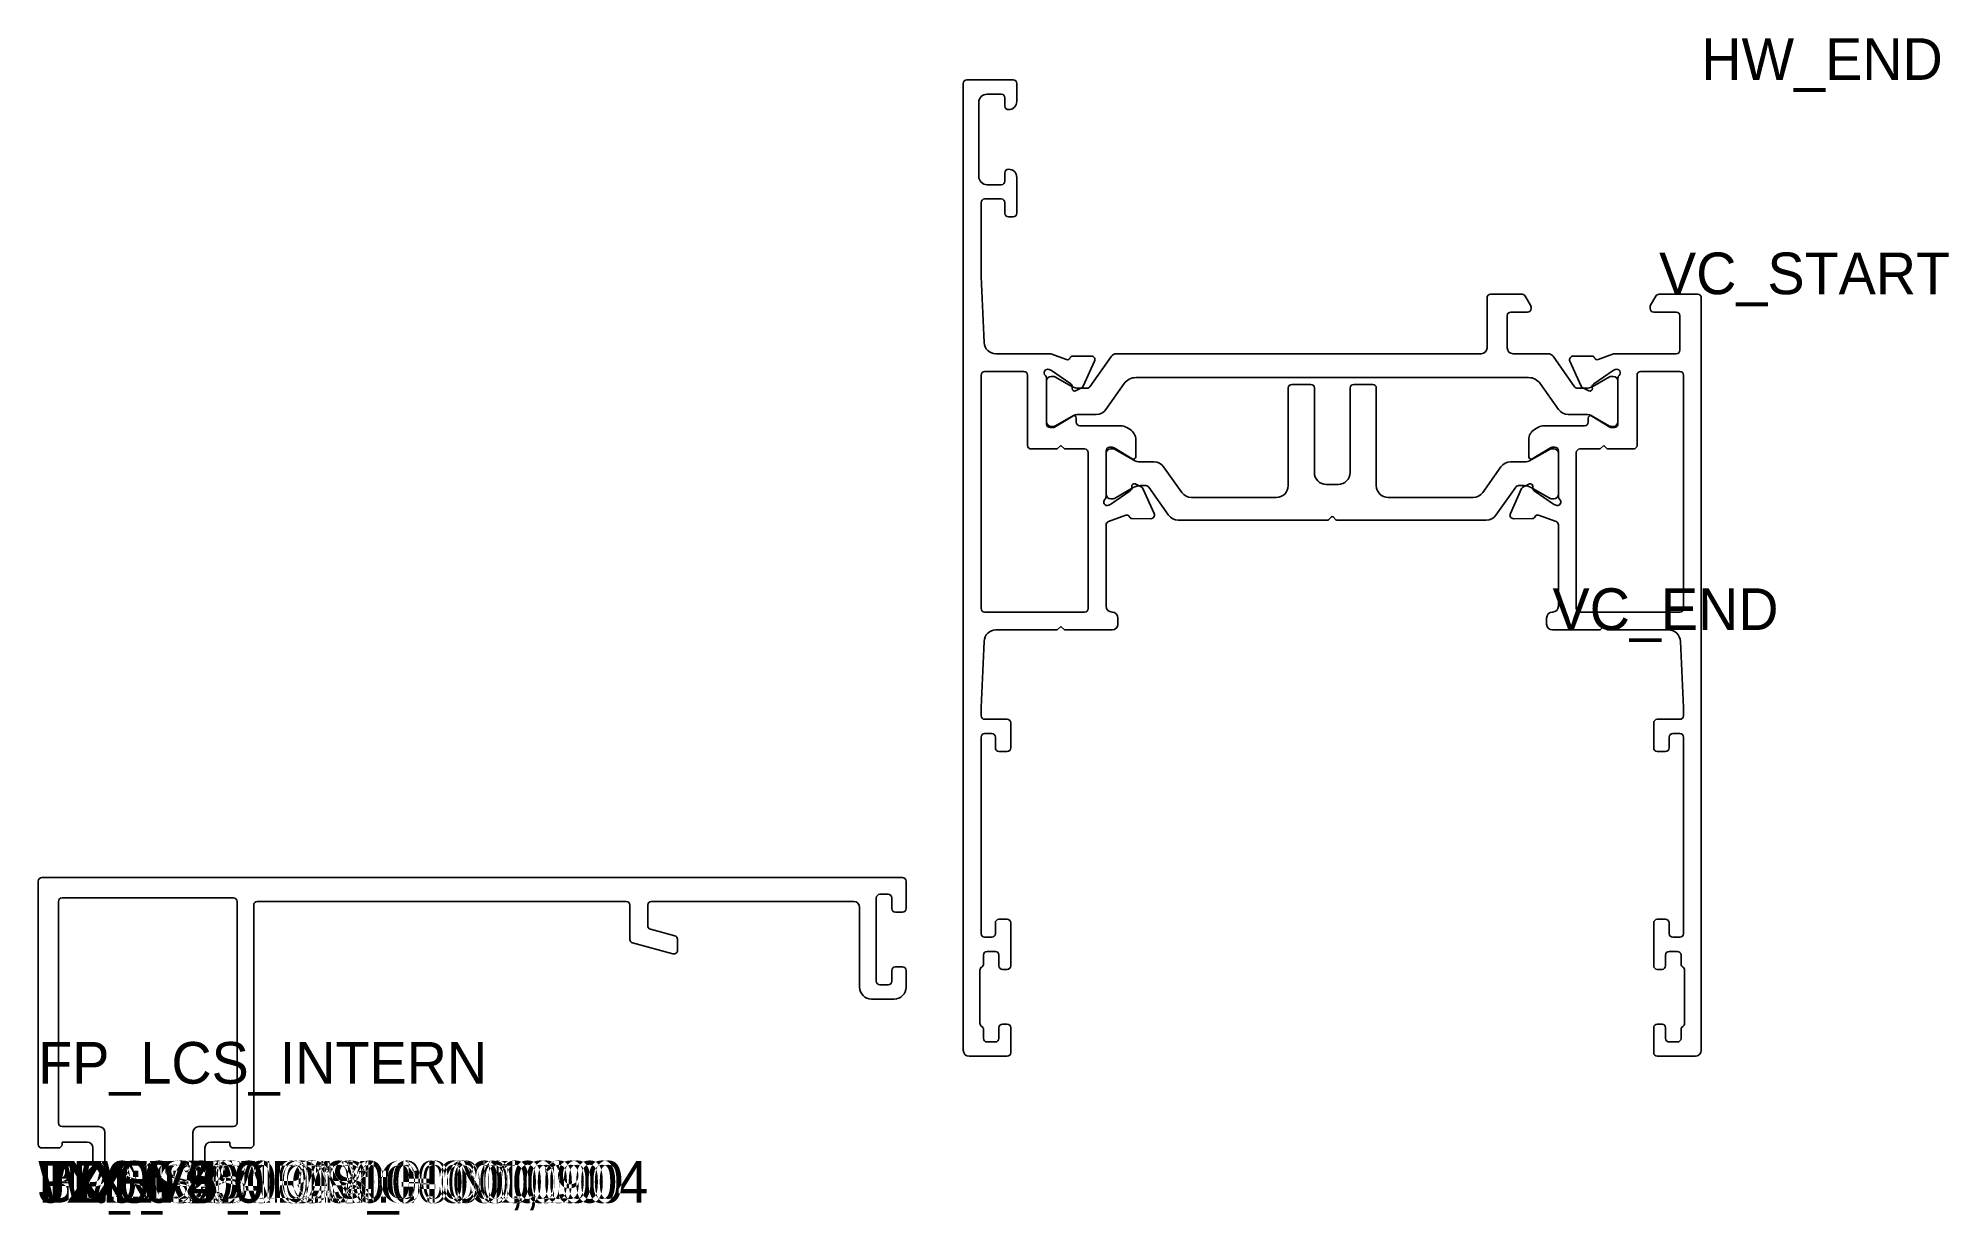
# Model space of a CAD drawing. Header units: metres. Extents: x 0 to 160, y -1 to 98.
import ezdxf

# ---------------------------------------------------------------- set-up
doc = ezdxf.new("R2010")
doc.units = ezdxf.units.M

msp = doc.modelspace()

# ---------------------------------------------------------------- linework, layer by layer
for p, q in [((77.7, 12.802869), (77.7, 94.002869)), ((78, 94.302869), (81.9, 94.302869)), ((80.9, 93.102869), (79.7, 93.102869)), ((82.2, 94.002869), (82.2, 92.502869)), ((79, 92.402869), (79, 86.202869)), ((81.2, 92.102869), (81.2, 92.802869)), ((79.7, 85.502869), (80.9, 85.502869)), ((81.2, 85.802869), (81.2, 86.502869)), ((82.2, 86.102869), (82.2, 83.102869)), ((79.2, 84.002869), (79.2, 77.802869)), ((80.9, 84.302869), (79.5, 84.302869)), ((81.2, 83.102869), (81.2, 84.002869)), ((81.9, 82.802869), (81.5, 82.802869)), ((79.2, 77.802869), (79.454613, 72.257007)), ((121.7, 71.802869), (121.7, 76.002869)), ((122, 76.302869), (124.649445, 76.302869)), ((124.909252, 76.152869), (125.359808, 75.372484)), ((135.890748, 76.152869), (135.440192, 75.372485)), ((139.4, 76.302869), (136.150555, 76.302869)), ((139.7, 12.802869), (139.7, 76.002869)), ((123.4, 74.502869), (123.4, 71.802869)), ((125.1, 74.802869), (123.7, 74.802869)), ((125.4, 75.222484), (125.4, 75.102869)), ((135.4, 75.222485), (135.4, 75.102869)), ((135.7, 74.802869), (137.6, 74.802869)), ((137.9, 74.502869), (137.9, 71.602869)), ((80.453561, 71.302869), (84.969479, 71.302869)), ((85.070993, 71.285172), (86.371317, 70.817586)), ((86.885214, 71.097305), (88.464142, 71.107762)), ((88.738855, 70.682787), (87.790205, 68.577271)), ((88.342348, 68.529708), (90.153103, 71.091471)), ((90.561403, 71.302869), (121.2, 71.302869)), ((123.9, 71.302869), (126.838597, 71.302869)), ((127.246897, 71.091471), (129.057652, 68.529708)), ((128.661144, 70.682787), (129.609794, 68.577271)), ((130.514786, 71.097305), (128.935857, 71.107762)), ((132.329007, 71.285172), (131.028683, 70.817586)), ((137.6, 71.302869), (132.430521, 71.302869)), ((79.2, 69.502869), (79.2, 49.903432)), ((82.8, 69.802869), (79.5, 69.802869)), ((83.1, 63.603432), (83.1, 69.502869)), ((84.7, 69.256218), (84.7, 65.403432)), ((85.104736, 69.896158), (84.922027, 69.977505)), ((85.1, 69.402869), (85.306444, 69.402869)), ((86.733493, 68.771692), (85.104736, 69.896158)), ((85.406389, 69.376106), (86.814999, 68.563446)), ((125.195752, 69.302867), (92.204248, 69.302867)), ((130.585001, 68.563446), (131.993611, 69.376106)), ((130.666507, 68.771692), (132.295264, 69.896158)), ((132.093555, 69.402869), (132.3, 69.402869)), ((132.295264, 69.896158), (132.477973, 69.977505)), ((132.7, 69.256218), (132.7, 65.403432)), ((134.3, 63.603432), (134.3, 69.502869)), ((134.6, 69.802869), (137.9, 69.802869)), ((138.2, 69.502869), (138.2, 49.903432)), ((84.7, 65.602869), (84.7, 69.002869)), ((86.852774, 68.38555), (86.862076, 68.500645)), ((87.645269, 68.42946), (87.137846, 68.188741)), ((87.414666, 68.402869), (88.097368, 68.402869)), ((91.224328, 68.795513), (89.690594, 66.625664)), ((105, 68.426413), (105, 60.226413)), ((106.9, 68.726413), (105.3, 68.726413)), ((107.2, 61.326413), (107.2, 68.426413)), ((110.2, 68.426413), (110.2, 61.326413)), ((112.1, 68.726413), (110.5, 68.726413)), ((112.4, 60.226413), (112.4, 68.426413)), ((127.709406, 66.625664), (126.175671, 68.795513)), ((129.302632, 68.402869), (129.985334, 68.402869)), ((129.754731, 68.42946), (130.262153, 68.188741)), ((130.547226, 68.38555), (130.537924, 68.500645)), ((132.7, 69.002869), (132.7, 65.602869)), ((85.377496, 65.147367), (86.895798, 66.074142)), ((86.814999, 66.042292), (85.406389, 65.229632)), ((87.2, 65.903432), (87.2, 65.553432)), ((88.873995, 66.202869), (87.414666, 66.202869)), ((129.985334, 66.202869), (128.526005, 66.202869)), ((130.2, 65.903432), (130.2, 65.553432)), ((132.022504, 65.147367), (130.504202, 66.074142)), ((131.993611, 65.229632), (130.585001, 66.042292)), ((85, 65.103432), (85.221193, 65.103432)), ((85.306444, 65.202869), (85.1, 65.202869)), ((87.5, 65.253432), (90.913234, 65.253432)), ((91.434243, 65.106983), (91.72101, 64.93194)), ((125.965756, 65.106983), (125.67899, 64.93194)), ((129.9, 65.253432), (126.486766, 65.253432)), ((132.3, 65.202869), (132.093555, 65.202869)), ((132.4, 65.103432), (132.178807, 65.103432)), ((85.6, 63.303432), (83.4, 63.303432)), ((85.9, 63.603432), (85.6, 63.303432)), ((86.2, 63.303432), (85.9, 63.603432)), ((87.9, 63.303432), (86.2, 63.303432)), ((88.2, 49.903432), (88.2, 63.003432)), ((89.7, 63.152806), (89.7, 59.30002)), ((89.7, 62.926413), (89.7, 59.526413)), ((90.221193, 63.452806), (90, 63.452806)), ((90.306444, 63.326413), (90.1, 63.326413)), ((91.895798, 62.482096), (90.377496, 63.408871)), ((91.988333, 62.38699), (90.406389, 63.29965)), ((92.2, 64.078389), (92.2, 62.652806)), ((125.2, 64.078389), (125.2, 62.652806)), ((126.993611, 63.29965), (125.411667, 62.38699)), ((125.504202, 62.482096), (127.022504, 63.408871)), ((127.3, 63.326413), (127.093555, 63.326413)), ((127.178807, 63.452806), (127.4, 63.452806)), ((127.7, 63.152806), (127.7, 59.30002)), ((127.7, 59.526413), (127.7, 62.926413)), ((129.2, 49.903432), (129.2, 63.003432)), ((129.5, 63.303432), (131.2, 63.303432)), ((131.2, 63.303432), (131.5, 63.603432)), ((131.5, 63.603432), (131.8, 63.303432)), ((131.8, 63.303432), (134, 63.303432)), ((93.718814, 62.226413), (92.588, 62.226413)), ((96.058235, 59.649208), (94.535414, 61.803617)), ((122.864586, 61.803617), (121.341765, 59.649208)), ((124.812, 62.226413), (123.681186, 62.226413)), ((90.104736, 58.66008), (91.733493, 59.784546)), ((90.406389, 59.153176), (91.988333, 60.065835)), ((91.862076, 60.055593), (91.852774, 60.170688)), ((92.137846, 60.367497), (92.645269, 60.126778)), ((92.588, 60.226413), (93.045738, 60.226413)), ((92.790205, 59.978967), (93.738855, 57.873451)), ((93.290718, 60.099574), (94.952049, 57.749208)), ((109.2, 60.326413), (108.2, 60.326413)), ((122.447951, 57.749208), (124.109282, 60.099574)), ((124.609794, 59.978967), (123.661144, 57.873451)), ((124.354262, 60.226413), (124.812, 60.226413)), ((125.262153, 60.367497), (124.754731, 60.126778)), ((125.411667, 60.065835), (126.993611, 59.153176)), ((125.537924, 60.055593), (125.547226, 60.170688)), ((127.295264, 58.66008), (125.666507, 59.784546)), ((89.922027, 58.578733), (90.104736, 58.66008)), ((90.1, 59.126413), (90.306444, 59.126413)), ((104, 59.226413), (96.874834, 59.226413)), ((120.525165, 59.226413), (113.4, 59.226413)), ((127.093555, 59.126413), (127.3, 59.126413)), ((127.477973, 58.578733), (127.295264, 58.66008)), ((89.7, 56.926731), (89.7, 50.103432)), ((91.371317, 57.738652), (89.898486, 57.209034)), ((93.464142, 57.448476), (91.885214, 57.458933)), ((95.768648, 57.326413), (108.317157, 57.326413)), ((108.317157, 57.326413), (108.387868, 57.355702)), ((108.387868, 57.355702), (108.629289, 57.597123)), ((108.770711, 57.597123), (109.012132, 57.355702)), ((109.012132, 57.355702), (109.082843, 57.326413)), ((109.082843, 57.326413), (121.631352, 57.326413)), ((123.935857, 57.448476), (125.514786, 57.458933)), ((126.028683, 57.738652), (127.501514, 57.209034)), ((127.7, 56.926731), (127.7, 50.103432)), ((79.5, 49.603432), (87.9, 49.603432)), ((85.9, 48.403432), (85.6, 48.103432)), ((86.2, 48.103432), (85.9, 48.403432)), ((90.7, 49.103432), (90.7, 48.603432)), ((126.7, 49.103432), (126.7, 48.603432)), ((137.9, 49.603432), (129.5, 49.603432)), ((131.2, 48.103432), (131.5, 48.403432)), ((131.5, 48.403432), (131.8, 48.103432)), ((79.454613, 47.149294), (79.2, 41.603432)), ((85.6, 48.103432), (80.453561, 48.103432)), ((90.2, 48.103432), (86.2, 48.103432)), ((127.2, 48.103432), (131.2, 48.103432)), ((131.8, 48.103432), (136.946439, 48.103432)), ((137.945387, 47.149294), (138.2, 41.603432)), ((79.2, 41.603432), (79.2, 40.902869)), ((79.5, 40.602869), (81.4, 40.602869)), ((81.7, 40.302869), (81.7, 38.202869)), ((135.7, 40.302869), (135.7, 38.202869)), ((137.9, 40.602869), (136, 40.602869)), ((138.2, 41.603432), (138.2, 40.902869)), ((79.2, 39.102869), (79.2, 22.602869)), ((80.1, 39.402869), (79.5, 39.402869)), ((80.4, 38.202869), (80.4, 39.102869)), ((137, 38.202869), (137, 39.102869)), ((137.3, 39.402869), (137.9, 39.402869)), ((138.2, 39.102869), (138.2, 22.602869)), ((81.4, 37.902869), (80.7, 37.902869)), ((136, 37.902869), (136.7, 37.902869)), ((0.3, 27.302869), (72.6, 27.302869)), ((0, 4.9), (0, 27.002869)), ((71.4, 25.90457), (70.7, 25.90457)), ((72.9, 27.002869), (72.9, 24.70457)), ((1.700316, 25.302869), (1.700316, 6.7)), ((16.4, 25.602869), (2.000316, 25.602869)), ((16.7, 6.7), (16.7, 25.302869)), ((18.1, 25.002869), (18.1, 4.9)), ((49.400015, 25.302869), (18.4, 25.302869)), ((49.700015, 22.113897), (49.700015, 25.002869)), ((51.200015, 25.002869), (51.200015, 23.264887)), ((68.5, 25.302869), (51.500015, 25.302869)), ((69, 18.10457), (69, 24.802869)), ((70.4, 25.60457), (70.4, 18.60457)), ((71.7, 24.70457), (71.7, 25.60457)), ((72.6, 24.40457), (72, 24.40457)), ((51.42237, 22.975109), (53.477661, 22.424396)), ((80.4, 22.602869), (80.4, 23.502869)), ((80.7, 23.802869), (81.4, 23.802869)), ((81.7, 23.502869), (81.7, 19.902869)), ((135.7, 23.502869), (135.7, 19.902869)), ((136.7, 23.802869), (136, 23.802869)), ((137, 22.602869), (137, 23.502869)), ((53.32237, 20.913092), (49.92237, 21.824119)), ((53.700015, 22.134618), (53.700015, 21.202869)), ((79.5, 22.302869), (80.1, 22.302869)), ((80.4, 21.102869), (79.702022, 21.102869)), ((137, 21.102869), (137.697977, 21.102869)), ((137.9, 22.302869), (137.3, 22.302869)), ((71.7, 18.60457), (71.7, 19.50457)), ((72, 19.80457), (72.6, 19.80457)), ((72.9, 19.50457), (72.9, 18.10457)), ((79.102022, 19.533254), (79.102022, 15.072485)), ((79.402022, 20.802869), (79.402022, 20.052869)), ((80.7, 19.902869), (80.7, 20.802869)), ((81.4, 19.602869), (81, 19.602869)), ((136, 19.602869), (136.4, 19.602869)), ((136.7, 19.902869), (136.7, 20.802869)), ((137.997977, 20.802869), (137.997977, 20.052869)), ((138.297977, 19.533254), (138.297977, 15.072485)), ((70.7, 18.30457), (71.4, 18.30457)), ((71.9, 17.10457), (70, 17.10457)), ((79.402022, 14.552869), (79.402022, 13.802869)), ((80.7, 13.802869), (80.7, 14.702869)), ((81, 15.002869), (81.4, 15.002869)), ((81.7, 14.702869), (81.7, 12.602869)), ((135.7, 14.702869), (135.7, 12.602869)), ((136.4, 15.002869), (136, 15.002869)), ((136.7, 13.802869), (136.7, 14.702869)), ((137.997977, 14.552869), (137.997977, 13.802869)), ((79.702022, 13.502869), (80.4, 13.502869)), ((137.697977, 13.502869), (137, 13.502869)), ((81.4, 12.302869), (78.2, 12.302869)), ((136, 12.302869), (139.2, 12.302869)), ((4.100316, 5.1), (2, 5.1)), ((2, 5.1), (2, 4.9)), ((2.000316, 6.4), (5.100316, 6.4)), ((5.600316, 5.9), (5.600316, 0.3)), ((13, 0.3), (13, 5.9)), ((13.5, 6.4), (16.4, 6.4)), ((16.1, 5.1), (14.5, 5.1)), ((16.1, 4.9), (16.1, 5.1)), ((1.7, 4.6), (0.3, 4.6)), ((4.600316, 3.192589), (4.600316, 4.6)), ((14, 4.6), (14, 3.192589)), ((17.8, 4.6), (16.4, 4.6)), ((5.040205, 0.150528), (4.089054, 1.83166)), ((4.203326, 2.671334), (4.512448, 2.980457)), ((14.511262, 1.83166), (13.560112, 0.150528)), ((14.087868, 2.980457), (14.39699, 2.671334))]:
    msp.add_line(p, q)
for centre, radius, start, end in [((78, 94.002869), 0.3, 90, 180), ((79.7, 92.402869), 0.7, 90, 180), ((80.9, 92.802869), 0.3, 0, 90), ((81.9, 94.002869), 0.3, 0, 90), ((81.5, 92.102869), 0.3, 180, 270), ((81.5, 92.502869), 0.7, 270, 0), ((81.5, 86.502869), 0.3, 90, 180), ((81.5, 86.102869), 0.7, 0, 90), ((79.7, 86.202869), 0.7, 180, 270), ((80.9, 85.802869), 0.3, 270, 0), ((79.5, 84.002869), 0.3, 90, 180), ((80.9, 84.002869), 0.3, 0, 90), ((81.5, 83.102869), 0.3, 180, 270), ((81.9, 83.102869), 0.3, 270, 0), ((122, 76.002869), 0.3, 90, 180), ((124.649445, 76.002869), 0.3, 30, 90), ((136.150555, 76.002869), 0.3, 90, 150), ((139.4, 76.002869), 0.3, 0, 90), ((123.7, 74.502869), 0.3, 90, 180), ((125.1, 75.102869), 0.3, 270, 0), ((125.1, 75.222484), 0.3, 0, 30), ((135.7, 75.222485), 0.3, 150, 180), ((135.7, 75.102869), 0.3, 180, 270), ((137.6, 74.502869), 0.3, 0, 90), ((80.453561, 72.302869), 1, 182.62863, 270), ((84.969479, 71.002869), 0.3, 70.221829, 90), ((86.450836, 71.038724), 0.235, 250.221829, 336), ((86.886771, 70.86231), 0.235, 90, 156), ((88.466129, 70.807769), 0.3, 335.379459, 90), ((90.561403, 70.802869), 0.5, 90, 144.745828), ((121.2, 71.802869), 0.5, 270, 0), ((123.9, 71.802869), 0.5, 180, 270), ((126.838597, 70.802869), 0.5, 35.254172, 90), ((128.93387, 70.807769), 0.3, 90, 204.620541), ((130.513229, 70.86231), 0.235, 24, 90), ((130.949164, 71.038724), 0.235, 204, 289.778171), ((132.430521, 71.002869), 0.3, 90, 109.778171), ((137.6, 71.602869), 0.3, 270, 0), ((79.5, 69.502869), 0.3, 90, 180), ((82.8, 69.502869), 0.3, 0, 90), ((84.800025, 69.703423), 0.300009, 66.004713, 228.187329), ((84.4, 69.256218), 0.3, 0, 48.187329), ((85.1, 69.002869), 0.4, 90, 180), ((85.306444, 69.202869), 0.2, 60.018361, 90), ((92.204248, 68.102867), 1.2, 90, 144.745828), ((125.195752, 68.102867), 1.2, 35.254172, 90), ((132.093555, 69.202869), 0.2, 90, 119.981639), ((132.3, 69.002869), 0.4, 0, 90), ((132.599975, 69.703423), 0.300009, 311.812671, 113.995287), ((133, 69.256218), 0.3, 131.812671, 180), ((134.6, 69.502869), 0.3, 90, 180), ((137.9, 69.502869), 0.3, 0, 90), ((86.563051, 68.524812), 0.3, 355.379459, 55.379459), ((87.414666, 69.602869), 1.2, 240.018361, 270), ((87.052124, 68.369439), 0.2, 175.379459, 295.379459), ((87.516686, 68.700507), 0.3, 295.379459, 335.745828), ((88.097368, 68.702869), 0.3, 270, 324.745828), ((105.3, 68.426413), 0.3, 90, 180), ((106.9, 68.426413), 0.3, 0, 90), ((110.5, 68.426413), 0.3, 90, 180), ((112.1, 68.426413), 0.3, 0, 90), ((129.302632, 68.702869), 0.3, 215.254172, 270), ((129.883314, 68.700507), 0.3, 204.254172, 244.620541), ((129.985334, 69.602869), 1.2, 270, 299.981639), ((130.347876, 68.369439), 0.2, 244.620541, 4.620541), ((130.836949, 68.524812), 0.3, 124.620541, 184.620541), ((87.414666, 65.002869), 1.2, 90, 119.981639), ((87, 65.903432), 0.2, 0, 121.4), ((88.873995, 67.202869), 1, 270, 324.745828), ((128.526005, 67.202869), 1, 215.254172, 270), ((129.985334, 65.002869), 1.2, 60.018361, 90), ((130.4, 65.903432), 0.2, 58.6, 180), ((85.1, 65.602869), 0.4, 180, 270), ((85, 65.403432), 0.3, 180, 270), ((85.221193, 65.403432), 0.3, 270, 301.4), ((85.306444, 65.402869), 0.2, 270, 299.981639), ((87.5, 65.553432), 0.3, 180, 270), ((90.913234, 64.253432), 1, 58.6, 90), ((91.2, 64.078389), 1, 0, 58.6), ((126.2, 64.078389), 1, 121.4, 180), ((126.486766, 64.253432), 1, 90, 121.4), ((129.9, 65.553432), 0.3, 270, 0), ((132.093555, 65.402869), 0.2, 240.018361, 270), ((132.178807, 65.403432), 0.3, 238.6, 270), ((132.3, 65.602869), 0.4, 270, 0), ((132.4, 65.403432), 0.3, 270, 0), ((83.4, 63.603432), 0.3, 180, 270), ((87.9, 63.003432), 0.3, 0, 90), ((90, 63.152806), 0.3, 90, 180), ((90.1, 62.926413), 0.4, 90, 180), ((90.221193, 63.152806), 0.3, 58.6, 90), ((90.306444, 63.126413), 0.2, 60.018361, 90), ((92, 62.652806), 0.2, 238.6, 0), ((125.4, 62.652806), 0.2, 180, 301.4), ((127.093555, 63.126413), 0.2, 90, 119.981639), ((127.178807, 63.152806), 0.3, 90, 121.4), ((127.3, 62.926413), 0.4, 0, 90), ((127.4, 63.152806), 0.3, 0, 90), ((129.5, 63.003432), 0.3, 90, 180), ((134, 63.603432), 0.3, 270, 0), ((92.588, 63.426413), 1.2, 240.018361, 270), ((93.718814, 61.226413), 1, 35.254172, 90), ((108.2, 61.326413), 1, 180, 270), ((109.2, 61.326413), 1, 270, 0), ((123.681186, 61.226413), 1, 90, 144.745828), ((124.812, 63.426413), 1.2, 270, 299.981639), ((90.1, 59.526413), 0.4, 180, 270), ((91.563051, 60.031426), 0.3, 304.620541, 4.620541), ((92.052124, 60.186799), 0.2, 64.620541, 184.620541), ((92.588, 59.026413), 1.2, 90, 119.981639), ((92.516686, 59.855731), 0.3, 24.254172, 64.620541), ((93.045738, 59.926413), 0.3, 35.254172, 90), ((96.874834, 60.226413), 1, 215.254172, 270), ((104, 60.226413), 1, 270, 0), ((113.4, 60.226413), 1, 180, 270), ((120.525165, 60.226413), 1, 270, 324.745828), ((124.354262, 59.926413), 0.3, 90, 144.745828), ((124.883314, 59.855731), 0.3, 115.379459, 155.745828), ((124.812, 59.026413), 1.2, 60.018361, 90), ((125.347876, 60.186799), 0.2, 355.379459, 115.379459), ((125.836949, 60.031426), 0.3, 175.379459, 235.379459), ((127.3, 59.526413), 0.4, 270, 0), ((89.800025, 58.852815), 0.300009, 131.812671, 293.995287), ((89.4, 59.30002), 0.3, 311.812671, 0), ((90.306444, 59.326413), 0.2, 270, 299.981639), ((93.466129, 57.748469), 0.3, 270, 24.620541), ((123.93387, 57.748469), 0.3, 155.379459, 270), ((127.093555, 59.326413), 0.2, 240.018361, 270), ((127.599975, 58.852815), 0.300009, 246.004713, 48.187329), ((128, 59.30002), 0.3, 180, 228.187329), ((90, 56.926731), 0.3, 109.778171, 180), ((91.450836, 57.517514), 0.235, 24, 109.778171), ((91.886771, 57.693928), 0.235, 204, 270), ((95.768648, 58.326413), 1, 215.254172, 270), ((108.7, 57.526413), 0.1, 45, 135), ((121.631352, 58.326413), 1, 270, 324.745828), ((125.513229, 57.693928), 0.235, 270, 336), ((125.949164, 57.517514), 0.235, 70.221829, 156), ((127.4, 56.926731), 0.3, 0, 70.221829), ((79.5, 49.903432), 0.3, 180, 270), ((87.9, 49.903432), 0.3, 270, 0), ((90.2, 50.103432), 0.5, 180, 270), ((127.2, 50.103432), 0.5, 270, 0), ((129.5, 49.903432), 0.3, 180, 270), ((137.9, 49.903432), 0.3, 270, 0), ((90.2, 49.103432), 0.5, 0, 90), ((90.2, 48.603432), 0.5, 270, 0), ((127.2, 49.103432), 0.5, 90, 180), ((127.2, 48.603432), 0.5, 180, 270), ((80.453561, 47.103432), 1, 90, 177.37137), ((136.946439, 47.103432), 1, 2.62863, 90), ((79.5, 40.902869), 0.3, 180, 270), ((81.4, 40.302869), 0.3, 0, 90), ((136, 40.302869), 0.3, 90, 180), ((137.9, 40.902869), 0.3, 270, 0), ((79.5, 39.102869), 0.3, 90, 180), ((80.1, 39.102869), 0.3, 0, 90), ((137.3, 39.102869), 0.3, 90, 180), ((137.9, 39.102869), 0.3, 0, 90), ((80.7, 38.202869), 0.3, 180, 270), ((81.4, 38.202869), 0.3, 270, 0), ((136, 38.202869), 0.3, 180, 270), ((136.7, 38.202869), 0.3, 270, 0), ((0.3, 27.002869), 0.3, 90, 180), ((72.6, 27.002869), 0.3, 0, 90), ((70.7, 25.60457), 0.3, 90, 180), ((71.4, 25.60457), 0.3, 0, 90), ((2.000316, 25.302869), 0.3, 90, 180), ((16.4, 25.302869), 0.3, 0, 90), ((18.4, 25.002869), 0.3, 90, 180), ((49.400015, 25.002869), 0.3, 0, 90), ((51.500015, 25.002869), 0.3, 90, 180), ((68.5, 24.802869), 0.5, 0, 90), ((72, 24.70457), 0.3, 180, 270), ((72.6, 24.70457), 0.3, 270, 0), ((51.500015, 23.264887), 0.3, 180, 255), ((79.5, 22.602869), 0.3, 180, 270), ((80.1, 22.602869), 0.3, 270, 0), ((80.7, 23.502869), 0.3, 90, 180), ((81.4, 23.502869), 0.3, 0, 90), ((136, 23.502869), 0.3, 90, 180), ((136.7, 23.502869), 0.3, 0, 90), ((137.3, 22.602869), 0.3, 180, 270), ((137.9, 22.602869), 0.3, 270, 0), ((50.000015, 22.113897), 0.3, 180, 255), ((53.400015, 21.202869), 0.3, 255, 0), ((53.400015, 22.134618), 0.3, 0, 75), ((79.702022, 20.802869), 0.3, 90, 180), ((80.4, 20.802869), 0.3, 0, 90), ((137, 20.802869), 0.3, 90, 180), ((137.697977, 20.802869), 0.3, 0, 90), ((72, 19.50457), 0.3, 90, 180), ((72.6, 19.50457), 0.3, 0, 90), ((79.402022, 19.533254), 0.3, 120, 180), ((79.102022, 20.052869), 0.3, 300, 0), ((81, 19.902869), 0.3, 180, 270), ((81.4, 19.902869), 0.3, 270, 0), ((136, 19.902869), 0.3, 180, 270), ((136.4, 19.902869), 0.3, 270, 0), ((138.297977, 20.052869), 0.3, 180, 240), ((137.997977, 19.533254), 0.3, 0, 60), ((70, 18.10457), 1, 180, 270), ((70.7, 18.60457), 0.3, 180, 270), ((71.4, 18.60457), 0.3, 270, 0), ((71.9, 18.10457), 1, 270, 0), ((79.402022, 15.072485), 0.3, 180, 240), ((79.102022, 14.552869), 0.3, 0, 60), ((81, 14.702869), 0.3, 90, 180), ((81.4, 14.702869), 0.3, 0, 90), ((136, 14.702869), 0.3, 90, 180), ((136.4, 14.702869), 0.3, 0, 90), ((138.297977, 14.552869), 0.3, 120, 180), ((137.997977, 15.072485), 0.3, 300, 0), ((79.702022, 13.802869), 0.3, 180, 270), ((80.4, 13.802869), 0.3, 270, 0), ((137, 13.802869), 0.3, 180, 270), ((137.697977, 13.802869), 0.3, 270, 0), ((78.2, 12.802869), 0.5, 180, 270), ((81.4, 12.602869), 0.3, 270, 0), ((136, 12.602869), 0.3, 180, 270), ((139.2, 12.802869), 0.5, 270, 0), ((2.000316, 6.7), 0.3, 180, 270), ((16.4, 6.7), 0.3, 270, 0), ((0.3, 4.9), 0.3, 180, 270), ((1.7, 4.9), 0.3, 270, 0), ((4.100316, 4.6), 0.5, 0, 90), ((5.100316, 5.9), 0.5, 0, 90), ((13.5, 5.9), 0.5, 90, 180), ((14.5, 4.6), 0.5, 90, 180), ((16.4, 4.9), 0.3, 180, 270), ((17.8, 4.9), 0.3, 270, 0), ((4.698301, 2.17636), 0.7, 135, 209.500322), ((4.300316, 3.192589), 0.3, 315, 0), ((14.3, 3.192589), 0.3, 180, 225), ((13.902015, 2.17636), 0.7, 330.499678, 45), ((5.300316, 0.3), 0.3, 209.883652, 0), ((13.3, 0.3), 0.3, 180, 330.116348)]:
    msp.add_arc(centre, radius, start, end)

# ---------------------------------------------------------------- texts
for tag, p in [('HW_END', (139.7, 94.302869)), ('VC_START', (136.150555, 76.302869)), ('VC_END', (127.2, 48.103432)), ('FP_LCS_INTERN', (0, 10)), ('WX:0', (0, 0)), ('WY:0', (0, 0)), ('WX:0', (0, 0)), ('WY:0', (0, 0)), ('JX:0', (0, 0)), ('JY:0', (0, 0)), ('JX:0', (0, 0)), ('JY:0', (0, 0)), ('TDEV3:0', (0, 0)), ('TDEV4:0', (0, 0)), ('TDEV5:0', (0, 0)), ('TDEV:0', (0, 0)), ('TDEV2:0', (0, 0)), ('TDEV3:0', (0, 0)), ('TDEV4:0', (0, 0)), ('TDEV5:0', (0, 0)), ('GLASS_MIN:0.000000', (0, 0)), ('GLASS_MAX:0.000000', (0, 0)), ('BL01:6500.000000,,1', (0, 0)), ('HW_START', (0, 0)), ('FP_LCS_ORIG', (0, 0)), ('MIN_VETRO:0', (0, 0)), ('MAX_VETRO:0', (0, 0)), ('DESC:U10140 - N10904', (0, 0)), ('DENS:0', (0, 0)), ('MIN_VETRO:0', (0, 0)), ('MAX_VETRO:0', (0, 0)), ('PANE_WIDTH:57.5', (0, 0)), ('PANE_WIDTH:57.5', (0, 0)), ('FP_LCS_HOT', (10, 0))]:
    msp.add_attdef(tag, p, '', height=3.5)

doc.saveas('drawing.dxf')
